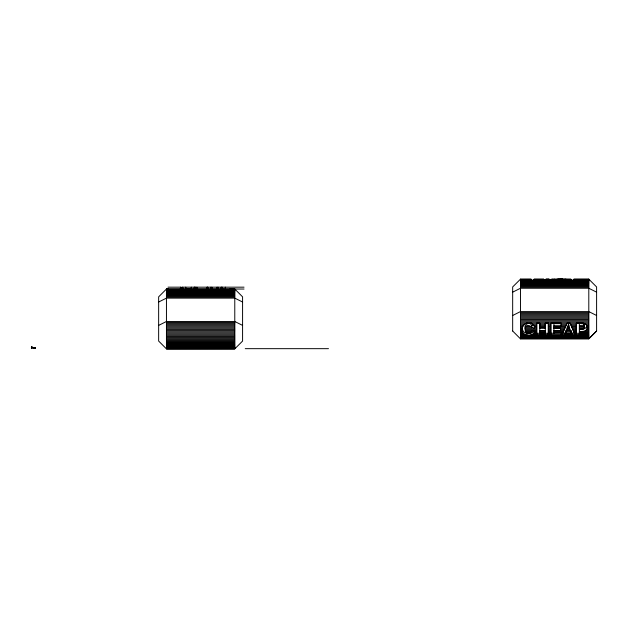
<?xml version="1.0" encoding="UTF-8"?>
<svg xmlns="http://www.w3.org/2000/svg" width="628" height="628" viewBox="0 0 628 628"><rect width="100%" height="100%" fill="white"/><g stroke="black" fill="none" stroke-linecap="round" stroke-linejoin="round"><path stroke-width="0.94" d="M35.027 348.485L35.027 347.41M35.356 348.289L35.294 347.606L35.349 348.014M33.708 347.99L33.747 347.527M34.901 347.637L34.948 348.485L34.76 347.606M31.879 347.951L31.455 348.069L31.722 347.033M31.832 347.724C31 347.041 32.248 348.885 31.447 347.739M31.761 347.386L31.73 348.022M522.033 329.763C521.915 325.72 525.73 322.038 529.828 322.871C533.455 322.525 537.395 330.909 531.366 326.811C521.782 319.88 524.67 341.059 531.83 331.034L534.734 331.034C533.737 337.354 521.758 336.31 522.033 329.763L520.471 329.763M31.879 348.014L31.479 347.888M579.369 331.325C582.219 331.702 587.313 331.529 587.235 327.51C587.211 322.078 579.911 322.8 576.371 323.13L576.371 334.959L579.369 334.959L579.369 323.491L583.53 323.812L584.33 325.257L583.53 326.709M31.879 347.527C31.549 348.768 31.031 346.334 31.879 347.119M579.369 329.355L583.53 329.025L584.33 327.51L584.111 326.513L579.369 326.513M566.629 324.221L567.013 323.13L570.091 323.13L575.185 334.959L572.077 334.959L571.04 332.793L571.04 330.65L565.946 330.65L564.878 333.28L564.878 334.959L561.864 334.959L566.629 324.221L561.118 324.221M566.731 331.019C569.439 326.089 567.814 319.676 570.263 331.019L566.731 331.019L566.731 328.719L568.505 324.386M565.561 279.758L559.862 279.758M564.878 334.959L565.946 332.793L565.946 330.65M33.355 347.527L33.676 348.289M586.976 326.654L584.692 328.727L579.369 329.048M31.455 346.829C32.625 346.695 31.463 350.141 31.824 346.75M534.138 330.728C532.583 333.594 528.745 334.049 525.919 333.076A6.045 5.236 0 0 1 523.053 330.877L522.151 328.672L520.471 328.711M533.588 333.57L536.775 333.523M31.714 346.907L31.612 348.234M531.092 280.52L531.092 279.146L520.471 279.177L512.668 286.949L512.668 331.034M596.6 331.003L588.797 338.806L520.471 338.837L512.668 331.003M31.918 348.234L31.408 348.234L31.494 346.75M543.997 280.08L545.033 279.374M540.983 280.08L543.149 279.146L544.939 279.758M550.403 279.758L552.161 279.146L554.312 280.08M512.668 292.161L520.471 288.252L588.797 288.252L596.6 292.161M512.668 315.499L520.471 311.59L588.797 311.59L596.6 315.499M158.649 302.021L166.451 298.127L234.778 298.127L242.581 302.021M158.649 325.39L166.451 321.489L234.778 321.489L242.581 325.39M548.001 279.491C552.083 278.801 543.11 278.824 547.278 279.491M34.799 347.849L34.948 348.289L35.137 347.41M559.988 279.366C575.319 278.4 557.719 281.697 554.634 279.185M529.946 335.101L588.797 335.093M555.529 279.295L563.206 279.264L557.538 279.185M543.605 279.177L534.09 279.146L534.09 280.08M551.722 279.177L562.892 279.185M564.674 279.177L570.899 279.185L570.899 280.08M588.797 279.138L588.797 338.837L596.6 331.034L596.6 286.949L588.797 279.138L573.898 279.146L573.898 280.08M520.471 279.303L531.092 279.303M534.09 279.303L542.254 279.303M545.073 279.358L550.167 279.358L551.196 280.08M553.056 279.303L554.736 279.303M557.782 279.303L570.899 279.303M573.898 279.303L588.797 279.303M520.471 279.499L531.092 279.499M534.09 279.491L541.807 279.499M542.608 279.491L544.5 279.491M544.766 279.499L550.458 279.499M550.835 279.491L552.562 279.491M553.496 279.499L555.199 279.499M559.328 279.499L570.899 279.499M573.898 279.499L588.797 279.499M520.471 279.766L531.092 279.766M534.09 279.766L541.367 279.766M543.126 279.758L552.302 279.758M553.927 279.766L556.18 279.766M564.76 279.766L570.899 279.766M573.898 279.766L588.797 279.766M520.471 280.112L558.708 280.112M562.248 280.112L588.797 280.112M520.471 280.535L588.797 280.535M520.471 281.03L588.797 281.03M520.471 281.587L588.797 281.587M520.471 282.215L588.797 282.215M520.471 282.914L588.797 282.914M520.471 283.668L588.797 283.668M520.471 284.484L588.797 284.484M520.471 285.355L588.797 285.355M520.471 286.274L588.797 286.274M168.014 287.169L180.715 287.169L180.715 289.029M244.041 287.169L181.673 287.169L181.673 289.029M520.471 287.239L588.797 287.239M244.041 289.029L166.451 289.037L158.649 296.84L158.649 341.059L166.451 348.862L234.778 348.862L242.581 341.059L242.581 296.84L234.778 289.029L229.895 289.076M168.406 289.076L166.451 289.076L166.451 348.862L234.778 348.823L234.778 289.029M180.118 289.076L183.046 289.076M185.974 289.076L191.83 289.076M193.785 289.076L197.687 289.076M206.471 289.076L208.425 289.076M221.111 289.076L223.066 289.076M166.451 289.186L234.778 289.186M166.451 289.382L234.778 289.382M166.451 289.657L234.778 289.657M166.451 290.003L234.778 290.003M166.451 290.419L234.778 290.419M166.451 290.913L234.778 290.913M166.451 291.471L234.778 291.471M166.451 292.099L234.778 292.099M166.451 292.797L234.778 292.797M166.451 293.551L234.778 293.551M166.451 294.359L234.778 294.359M166.451 295.231L234.778 295.231M166.451 296.149L234.778 296.149M166.451 297.115L234.778 297.115M520.471 312.634L588.797 312.634M520.471 313.717L588.797 313.717M520.471 314.832L588.797 314.832M520.471 315.97L588.797 315.97M520.471 317.132L588.797 317.132M520.471 318.302L588.797 318.302M520.471 319.487L588.797 319.487M520.471 320.673L588.797 320.673M520.471 321.866L588.797 321.866M166.451 322.541L234.778 322.541M520.471 323.043L526.916 323.043M530.519 323.043L588.797 323.043M166.451 323.632L234.778 323.632M561.118 323.656L553.92 323.656L553.92 333.178M520.471 324.221L524.608 324.221M532.748 324.221L536.775 324.221M539.774 324.221L545.285 324.221M548.283 324.221L550.921 324.221M570.475 324.221L576.371 324.221M585.775 324.221L588.797 324.221M166.451 324.747L234.778 324.747M520.471 325.375L523.516 325.375M533.753 325.375L536.775 325.375M539.774 325.375L545.285 325.375M548.283 325.375L550.921 325.375M561.118 325.375L566.197 325.375M570.899 325.375L576.371 325.375M586.717 325.375L588.797 325.375M525.236 328.876C523.124 324.629 529.954 320.932 531.712 325.437L533.651 325.437M579.369 325.532L582.69 325.61L584.111 326.513M553.92 325.72L561.118 325.72L561.118 323.13L550.921 323.13L550.921 334.959L561.267 334.959L561.267 333.178L550.921 333.28M166.451 325.885L234.778 325.885M520.471 326.513L522.818 326.513M526.138 326.513L531.1 326.513M534.326 326.513L536.775 326.513M539.774 326.513L545.285 326.513M548.283 326.513L550.921 326.513M553.92 326.513L565.757 326.513M568.505 326.544L570.263 331.019M571.331 326.513L576.371 326.513M587.07 326.513L588.797 326.513M166.451 327.047L234.778 327.047M520.471 327.628L522.378 327.628M525.44 327.628L531.68 327.628M534.601 327.628L536.775 327.628M539.774 327.628L545.285 327.628M548.283 327.628L550.921 327.628M553.92 327.628L565.31 327.628M568.097 327.628L568.937 327.628M571.77 327.628L576.371 327.628M579.369 327.628L584.307 327.628M587.211 327.628L588.797 327.628M166.451 328.224L234.778 328.224M539.774 328.185L545.285 328.295M553.92 328.201L560.521 328.201L560.521 330.524L553.92 330.524M553.92 328.491L560.521 328.491M525.165 328.711L536.775 328.711M548.283 328.711L550.921 328.711M560.521 328.711L564.862 328.711M567.681 328.711L569.345 328.711M572.218 328.711L576.371 328.711M579.369 328.711L583.867 328.711M587.023 328.711L588.797 328.711M166.451 329.41L234.778 329.41M525.032 329.763L536.775 329.763M548.283 329.763L550.921 329.763M560.521 329.763L564.415 329.763M567.257 329.763L569.753 329.763M572.658 329.763L576.371 329.763M586.536 329.763L588.797 329.763M539.774 330.509L545.285 330.509M166.451 330.603L234.778 330.603M520.471 330.768L522.127 330.768M525.173 330.768L536.775 330.768M539.774 330.768L545.285 330.768M548.283 330.768L550.921 330.768M553.92 330.768L563.968 330.768M566.833 330.768L570.161 330.768M573.105 330.768L576.371 330.768M585.28 330.768L588.797 330.768M166.451 331.796L234.778 331.796M520.471 331.741L522.386 331.741M525.471 331.741L531.602 331.741M534.585 331.741L536.775 331.741M539.774 331.741L545.285 331.741M548.283 331.741L550.921 331.741M553.92 331.741L563.52 331.741M573.545 331.741L576.371 331.741M579.369 331.741L588.797 331.741M520.471 332.659L522.849 332.659M526.233 332.659L530.998 332.659M534.232 332.659L536.775 332.659M539.774 332.659L545.285 332.659M548.283 332.659L550.921 332.659M553.92 332.659L563.073 332.659M573.984 332.659L576.371 332.659M579.369 332.659L588.797 332.659M565.946 332.793L571.04 332.793M166.451 332.981L234.778 332.981M536.775 333.28L539.774 333.28M545.285 333.28L548.283 333.28M562.617 333.28L564.878 333.28M571.04 330.65L572.077 333.28L575.185 333.28M576.371 333.28L579.369 333.28M520.471 333.523L523.579 333.523M539.774 333.523L545.285 333.523M548.283 333.523L550.921 333.523M561.267 333.523L562.641 333.523M565.6 333.523L571.378 333.523M574.416 333.523L576.371 333.523M579.369 333.523L588.797 333.523M166.451 334.159L234.778 334.159M520.471 334.339L524.765 334.355M532.52 334.339L536.775 334.339M539.774 334.339L545.285 334.339M548.283 334.339L550.921 334.339M561.267 334.339L562.209 334.339M565.2 334.339L571.763 334.339M574.848 334.339L576.371 334.339M579.369 334.339L588.797 334.339M520.471 335.093L527.536 335.093M166.451 335.321L234.778 335.321M520.471 335.784L588.797 335.784M520.471 336.412L588.797 336.412M166.451 336.459L234.778 336.459M520.471 336.969L588.797 336.969M520.471 337.464L588.797 337.464M166.451 337.574L234.778 337.574M520.471 337.88L588.797 337.88M520.471 338.225L588.797 338.225M520.471 338.492L588.797 338.492M166.451 338.665L234.778 338.665M520.471 338.688L588.797 338.688M166.451 339.717L234.778 339.717M166.451 340.729L234.778 340.729M166.451 341.703L234.778 341.703M166.451 342.621L234.778 342.621M166.451 343.492L234.778 343.492M166.451 344.309L234.778 344.309M166.451 345.07L234.778 345.07M166.451 345.761L234.778 345.761M166.451 346.397L234.778 346.397M31.408 346.829L31.918 346.829M166.451 346.962L234.778 346.962M166.451 347.457L234.778 347.457M166.451 347.881L234.778 347.881M166.451 348.226L234.778 348.226M166.451 348.501L234.778 348.501M166.451 348.697L234.778 348.697M245.25 348.666L328.491 348.666M584.111 324.346L584.111 328.475M572.077 333.28L572.077 334.959M534.616 325.437L534.616 327.706M531.712 325.437L531.712 327.706M520.471 279.138L520.471 338.837M225.35 287.169L225.35 289.029M222.351 287.169L222.351 289.029M221.48 287.169L221.48 289.029M221.166 287.169L221.166 289.029M218.057 287.169L218.057 289.029M217.029 287.169L217.029 289.029M211.926 287.169L211.926 289.029M210.859 287.169L210.859 289.029M207.844 287.169L207.844 289.029M207.248 287.169L207.248 289.029M207.099 287.169L207.099 289.029M196.902 287.169L196.902 289.029M195.646 287.169L195.646 289.029M194.578 287.169L194.578 289.029M194.264 287.169L194.264 289.029M191.273 287.169L191.273 289.029M185.755 287.169L185.755 289.029M182.756 287.169L182.756 289.029M180.597 287.169L180.597 289.029M33.26 347.606L33.229 348.289M539.774 323.13L536.775 323.13L536.775 334.959L539.774 334.959L539.774 323.13M548.283 323.13L545.285 323.13L545.285 334.959L548.283 334.959L548.283 323.13"/></g></svg>
